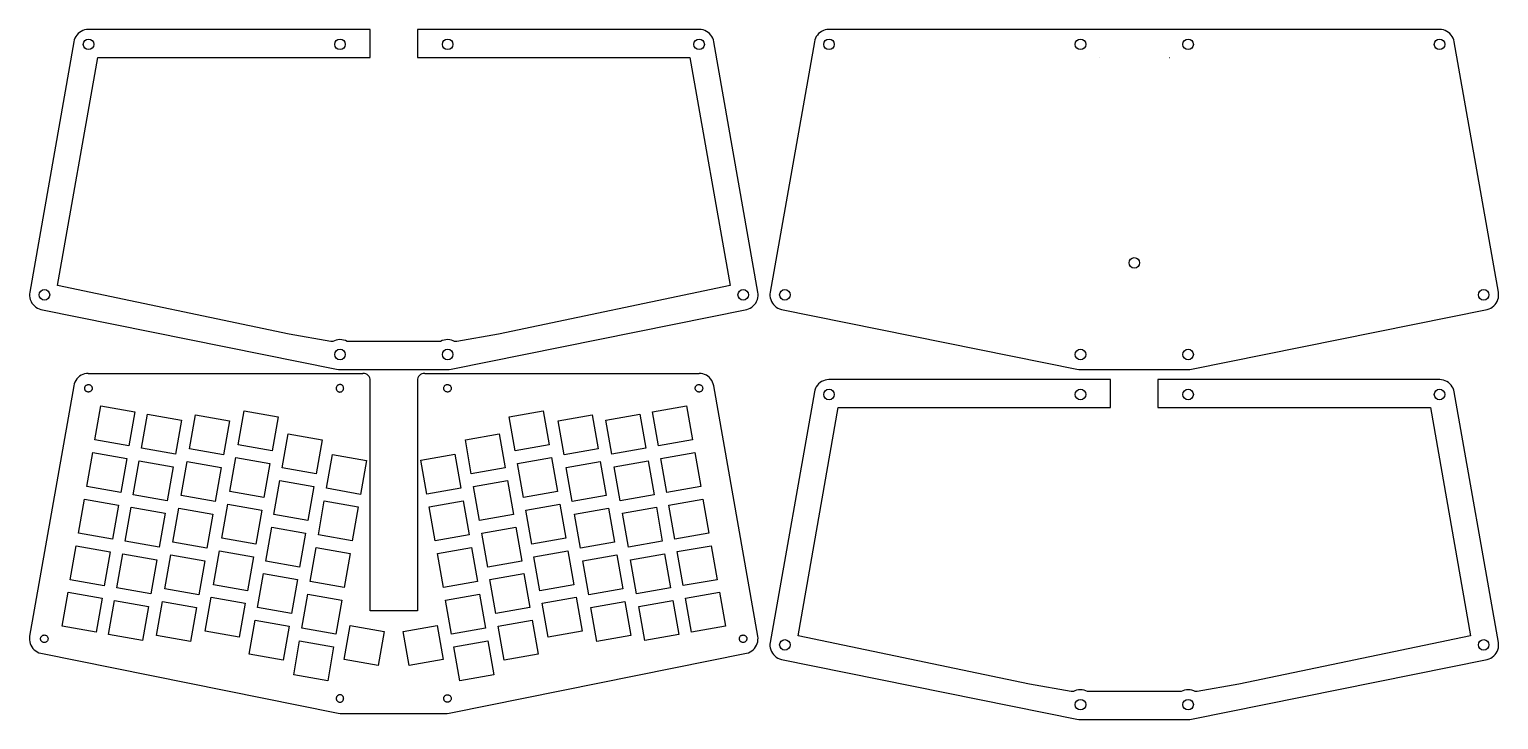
# Model space of a CAD drawing. Header units: millimetres. Extents: x -86 to 505, y -357 to -80.
import ezdxf

# ---------------------------------------------------------------- set-up
doc = ezdxf.new("R2010")
doc.units = ezdxf.units.MM
doc.header["$MEASUREMENT"] = 0
doc.layers.add('Layer 1', color=7, linetype='Continuous', lineweight=0)
doc.layers.add('Layer 2', color=7, linetype='Continuous', lineweight=0)

# ---------------------------------------------------------------- blocks, each defined once
blk = doc.blocks.new('Block_1')
at = {"layer": 'Layer 1', "color": 250, "lineweight": 25}
for points in [[(-61.96, -218.33), (-61.96, -218.33), (48.35, -218.33), (48.35, -218.33)], [(51.35, -221.33), (51.35, -219.67), (50, -218.33), (48.35, -218.33)], [(73.25, -218.33), (71.59, -218.33), (70.25, -219.67), (70.25, -221.33)], [(73.25, -218.33), (73.25, -218.33), (183.45, -218.33), (183.45, -218.33)]]:
    blk.add_open_spline(points, degree=3, dxfattribs=at)
blk = doc.blocks.new('Block_2')
at = {"layer": 'Layer 1', "color": 250, "lineweight": 25}
for points in [[(51.35, -313.75), (51.35, -313.75), (51.35, -221.33), (51.35, -221.33)], [(70.25, -221.33), (70.25, -221.33), (70.25, -313.75), (70.25, -313.75)], [(70.25, -313.75), (70.25, -313.75), (51.35, -313.75), (51.35, -313.75)]]:
    blk.add_open_spline(points, degree=3, dxfattribs=at)
blk = doc.blocks.new('Block_3')
at = {"layer": 'Layer 1', "color": 250, "lineweight": 25}
for points in [[(-61.96, -218.33), (-61.96, -218.33), (-62.71, -218.39), (-62.71, -218.39)], [(184.2, -218.39), (184.2, -218.39), (183.45, -218.33), (183.45, -218.33)], [(-67.61, -222.55), (-67.61, -222.55), (-67.78, -223.29), (-67.78, -223.29)], [(-67.34, -221.85), (-67.34, -221.85), (-67.61, -222.55), (-67.61, -222.55)], [(-66.98, -221.18), (-66.98, -221.18), (-67.34, -221.85), (-67.34, -221.85)], [(-66.55, -220.57), (-66.55, -220.57), (-66.98, -221.18), (-66.98, -221.18)], [(-66.04, -220.01), (-66.04, -220.01), (-66.55, -220.57), (-66.55, -220.57)], [(-65.47, -219.52), (-65.47, -219.52), (-66.04, -220.01), (-66.04, -220.01)], [(-64.84, -219.11), (-64.84, -219.11), (-65.47, -219.52), (-65.47, -219.52)], [(-64.16, -218.78), (-64.16, -218.78), (-64.84, -219.11), (-64.84, -219.11)], [(-63.45, -218.54), (-63.45, -218.54), (-64.16, -218.78), (-64.16, -218.78)], [(-62.71, -218.39), (-62.71, -218.39), (-63.45, -218.54), (-63.45, -218.54)], [(-63.37, -224.25), (-63.37, -224.25), (-63.35, -224.07), (-63.35, -224.07)], [(-63.37, -224.44), (-63.37, -224.44), (-63.37, -224.25), (-63.37, -224.25)], [(-63.35, -224.07), (-63.35, -224.07), (-63.31, -223.88), (-63.31, -223.88)], [(-63.31, -223.88), (-63.31, -223.88), (-63.24, -223.71), (-63.24, -223.71)], [(-63.24, -223.71), (-63.24, -223.71), (-63.15, -223.54), (-63.15, -223.54)], [(-63.15, -223.54), (-63.15, -223.54), (-63.04, -223.39), (-63.04, -223.39)], [(-63.04, -223.39), (-63.04, -223.39), (-62.92, -223.25), (-62.92, -223.25)], [(-62.92, -223.25), (-62.92, -223.25), (-62.77, -223.13), (-62.77, -223.13)], [(-62.77, -223.13), (-62.77, -223.13), (-62.62, -223.02), (-62.62, -223.02)], [(-62.62, -223.02), (-62.62, -223.02), (-62.45, -222.94), (-62.45, -222.94)], [(-62.45, -222.94), (-62.45, -222.94), (-62.27, -222.88), (-62.27, -222.88)], [(-62.27, -222.88), (-62.27, -222.88), (-62.08, -222.84), (-62.08, -222.84)], [(-62.08, -222.84), (-62.08, -222.84), (-61.9, -222.83), (-61.9, -222.83)], [(-61.9, -222.83), (-61.9, -222.83), (-61.71, -222.84), (-61.71, -222.84)], [(-61.71, -222.84), (-61.71, -222.84), (-61.52, -222.87), (-61.52, -222.87)], [(-61.52, -222.87), (-61.52, -222.87), (-61.34, -222.93), (-61.34, -222.93)], [(-61.34, -222.93), (-61.34, -222.93), (-61.17, -223), (-61.17, -223)], [(-61.17, -223), (-61.17, -223), (-61.01, -223.1), (-61.01, -223.1)], [(-61.01, -223.1), (-61.01, -223.1), (-60.86, -223.22), (-60.86, -223.22)], [(-60.86, -223.22), (-60.86, -223.22), (-60.73, -223.36), (-60.73, -223.36)], [(-60.73, -223.36), (-60.73, -223.36), (-60.62, -223.51), (-60.62, -223.51)], [(-60.62, -223.51), (-60.62, -223.51), (-60.53, -223.67), (-60.53, -223.67)], [(-60.53, -223.67), (-60.53, -223.67), (-60.45, -223.84), (-60.45, -223.84)], [(-60.45, -223.84), (-60.45, -223.84), (-60.41, -224.03), (-60.41, -224.03)], [(-60.41, -224.03), (-60.41, -224.03), (-60.38, -224.21), (-60.38, -224.21)], [(-60.38, -224.21), (-60.38, -224.21), (-60.38, -224.4), (-60.38, -224.4)], [(37.67, -224.07), (37.67, -224.07), (37.65, -224.25), (37.65, -224.25)], [(37.65, -224.25), (37.65, -224.25), (37.65, -224.44), (37.65, -224.44)], [(37.71, -223.88), (37.71, -223.88), (37.67, -224.07), (37.67, -224.07)], [(37.78, -223.71), (37.78, -223.71), (37.71, -223.88), (37.71, -223.88)], [(37.87, -223.54), (37.87, -223.54), (37.78, -223.71), (37.78, -223.71)], [(37.98, -223.39), (37.98, -223.39), (37.87, -223.54), (37.87, -223.54)], [(38.1, -223.25), (38.1, -223.25), (37.98, -223.39), (37.98, -223.39)], [(38.25, -223.13), (38.25, -223.13), (38.1, -223.25), (38.1, -223.25)], [(38.41, -223.02), (38.41, -223.02), (38.25, -223.13), (38.25, -223.13)], [(38.58, -222.94), (38.58, -222.94), (38.41, -223.02), (38.41, -223.02)], [(38.75, -222.88), (38.75, -222.88), (38.58, -222.94), (38.58, -222.94)], [(38.94, -222.84), (38.94, -222.84), (38.75, -222.88), (38.75, -222.88)], [(39.13, -222.83), (39.13, -222.83), (38.94, -222.84), (38.94, -222.84)], [(39.31, -222.84), (39.31, -222.84), (39.13, -222.83), (39.13, -222.83)], [(39.5, -222.87), (39.5, -222.87), (39.31, -222.84), (39.31, -222.84)], [(39.68, -222.92), (39.68, -222.92), (39.5, -222.87), (39.5, -222.87)], [(39.85, -223), (39.85, -223), (39.68, -222.92), (39.68, -222.92)], [(40.01, -223.1), (40.01, -223.1), (39.85, -223), (39.85, -223)], [(40.16, -223.22), (40.16, -223.22), (40.01, -223.1), (40.01, -223.1)], [(40.29, -223.35), (40.29, -223.35), (40.16, -223.22), (40.16, -223.22)], [(40.4, -223.51), (40.4, -223.51), (40.29, -223.35), (40.29, -223.35)], [(40.49, -223.67), (40.49, -223.67), (40.4, -223.51), (40.4, -223.51)], [(40.57, -223.84), (40.57, -223.84), (40.49, -223.67), (40.49, -223.67)], [(40.62, -224.03), (40.62, -224.03), (40.57, -223.84), (40.57, -223.84)], [(40.64, -224.21), (40.64, -224.21), (40.62, -224.03), (40.62, -224.03)], [(40.65, -224.4), (40.65, -224.4), (40.64, -224.21), (40.64, -224.21)], [(181.87, -224.21), (181.87, -224.21), (181.9, -224.03), (181.9, -224.03)], [(181.87, -224.4), (181.87, -224.4), (181.87, -224.21), (181.87, -224.21)], [(181.9, -224.03), (181.9, -224.03), (181.95, -223.84), (181.95, -223.84)], [(181.95, -223.84), (181.95, -223.84), (182.02, -223.67), (182.02, -223.67)], [(182.02, -223.67), (182.02, -223.67), (182.11, -223.51), (182.11, -223.51)], [(182.11, -223.51), (182.11, -223.51), (182.23, -223.36), (182.23, -223.36)], [(182.23, -223.36), (182.23, -223.36), (182.36, -223.22), (182.36, -223.22)], [(182.36, -223.22), (182.36, -223.22), (182.5, -223.1), (182.5, -223.1)], [(182.5, -223.1), (182.5, -223.1), (182.66, -223), (182.66, -223)], [(182.66, -223), (182.66, -223), (182.83, -222.93), (182.83, -222.93)], [(182.83, -222.93), (182.83, -222.93), (183.01, -222.87), (183.01, -222.87)], [(183.01, -222.87), (183.01, -222.87), (183.2, -222.84), (183.2, -222.84)], [(183.2, -222.84), (183.2, -222.84), (183.39, -222.83), (183.39, -222.83)], [(183.39, -222.83), (183.39, -222.83), (183.58, -222.84), (183.58, -222.84)], [(183.58, -222.84), (183.58, -222.84), (183.76, -222.88), (183.76, -222.88)], [(183.76, -222.88), (183.76, -222.88), (183.94, -222.94), (183.94, -222.94)], [(183.94, -222.94), (183.94, -222.94), (184.11, -223.02), (184.11, -223.02)], [(184.11, -223.02), (184.11, -223.02), (184.27, -223.13), (184.27, -223.13)], [(184.94, -218.54), (184.94, -218.54), (184.2, -218.39), (184.2, -218.39)], [(184.27, -223.13), (184.27, -223.13), (184.41, -223.25), (184.41, -223.25)], [(184.41, -223.25), (184.41, -223.25), (184.54, -223.39), (184.54, -223.39)], [(184.54, -223.39), (184.54, -223.39), (184.65, -223.54), (184.65, -223.54)], [(184.65, -223.54), (184.65, -223.54), (184.73, -223.71), (184.73, -223.71)], [(184.73, -223.71), (184.73, -223.71), (184.8, -223.88), (184.8, -223.88)], [(184.8, -223.88), (184.8, -223.88), (184.84, -224.07), (184.84, -224.07)], [(184.84, -224.07), (184.84, -224.07), (184.87, -224.25), (184.87, -224.25)], [(184.87, -224.25), (184.87, -224.25), (184.86, -224.44), (184.86, -224.44)], [(185.65, -218.78), (185.65, -218.78), (184.94, -218.54), (184.94, -218.54)], [(186.33, -219.11), (186.33, -219.11), (185.65, -218.78), (185.65, -218.78)], [(186.96, -219.52), (186.96, -219.52), (186.33, -219.11), (186.33, -219.11)], [(187.54, -220.01), (187.54, -220.01), (186.96, -219.52), (186.96, -219.52)], [(188.04, -220.57), (188.04, -220.57), (187.54, -220.01), (187.54, -220.01)], [(188.48, -221.18), (188.48, -221.18), (188.04, -220.57), (188.04, -220.57)], [(188.83, -221.85), (188.83, -221.85), (188.48, -221.18), (188.48, -221.18)], [(189.1, -222.55), (189.1, -222.55), (188.83, -221.85), (188.83, -221.85)], [(189.28, -223.29), (189.28, -223.29), (189.1, -222.55), (189.1, -222.55)], [(207.01, -323.85), (207.01, -323.85), (189.28, -223.29), (189.28, -223.29)], [(-63.34, -224.63), (-63.34, -224.63), (-63.37, -224.44), (-63.37, -224.44)], [(-63.29, -224.81), (-63.29, -224.81), (-63.34, -224.63), (-63.34, -224.63)], [(-63.22, -224.98), (-63.22, -224.98), (-63.29, -224.81), (-63.29, -224.81)], [(-63.13, -225.15), (-63.13, -225.15), (-63.22, -224.98), (-63.22, -224.98)], [(-63.02, -225.3), (-63.02, -225.3), (-63.13, -225.15), (-63.13, -225.15)], [(-62.89, -225.44), (-62.89, -225.44), (-63.02, -225.3), (-63.02, -225.3)], [(-62.74, -225.55), (-62.74, -225.55), (-62.89, -225.44), (-62.89, -225.44)], [(-62.58, -225.65), (-62.58, -225.65), (-62.74, -225.55), (-62.74, -225.55)], [(-62.41, -225.73), (-62.41, -225.73), (-62.58, -225.65), (-62.58, -225.65)], [(-62.23, -225.79), (-62.23, -225.79), (-62.41, -225.73), (-62.41, -225.73)], [(-62.04, -225.82), (-62.04, -225.82), (-62.23, -225.79), (-62.23, -225.79)], [(-61.85, -225.83), (-61.85, -225.83), (-62.04, -225.82), (-62.04, -225.82)], [(-61.67, -225.81), (-61.67, -225.81), (-61.85, -225.83), (-61.85, -225.83)], [(-61.48, -225.77), (-61.48, -225.77), (-61.67, -225.81), (-61.67, -225.81)], [(-61.3, -225.71), (-61.3, -225.71), (-61.48, -225.77), (-61.48, -225.77)], [(-61.13, -225.63), (-61.13, -225.63), (-61.3, -225.71), (-61.3, -225.71)], [(-60.98, -225.53), (-60.98, -225.53), (-61.13, -225.63), (-61.13, -225.63)], [(-60.83, -225.41), (-60.83, -225.41), (-60.98, -225.53), (-60.98, -225.53)], [(-60.71, -225.27), (-60.71, -225.27), (-60.83, -225.41), (-60.83, -225.41)], [(-60.6, -225.11), (-60.6, -225.11), (-60.71, -225.27), (-60.71, -225.27)], [(-60.51, -224.95), (-60.51, -224.95), (-60.6, -225.11), (-60.6, -225.11)], [(-60.44, -224.77), (-60.44, -224.77), (-60.51, -224.95), (-60.51, -224.95)], [(-60.4, -224.59), (-60.4, -224.59), (-60.44, -224.77), (-60.44, -224.77)], [(-60.38, -224.4), (-60.38, -224.4), (-60.4, -224.59), (-60.4, -224.59)], [(37.65, -224.44), (37.65, -224.44), (37.68, -224.63), (37.68, -224.63)], [(37.68, -224.63), (37.68, -224.63), (37.73, -224.81), (37.73, -224.81)], [(37.73, -224.81), (37.73, -224.81), (37.8, -224.98), (37.8, -224.98)], [(37.8, -224.98), (37.8, -224.98), (37.89, -225.15), (37.89, -225.15)], [(37.89, -225.15), (37.89, -225.15), (38, -225.3), (38, -225.3)], [(38, -225.3), (38, -225.3), (38.14, -225.43), (38.14, -225.43)], [(38.14, -225.43), (38.14, -225.43), (38.28, -225.55), (38.28, -225.55)], [(38.28, -225.55), (38.28, -225.55), (38.44, -225.65), (38.44, -225.65)], [(38.44, -225.65), (38.44, -225.65), (38.61, -225.73), (38.61, -225.73)], [(38.61, -225.73), (38.61, -225.73), (38.79, -225.78), (38.79, -225.78)], [(38.79, -225.78), (38.79, -225.78), (38.98, -225.82), (38.98, -225.82)], [(38.98, -225.82), (38.98, -225.82), (39.17, -225.83), (39.17, -225.83)], [(39.17, -225.83), (39.17, -225.83), (39.36, -225.81), (39.36, -225.81)], [(39.36, -225.81), (39.36, -225.81), (39.54, -225.77), (39.54, -225.77)], [(39.54, -225.77), (39.54, -225.77), (39.72, -225.71), (39.72, -225.71)], [(39.72, -225.71), (39.72, -225.71), (39.89, -225.63), (39.89, -225.63)], [(39.89, -225.63), (39.89, -225.63), (40.05, -225.53), (40.05, -225.53)], [(40.05, -225.53), (40.05, -225.53), (40.19, -225.41), (40.19, -225.41)], [(40.19, -225.41), (40.19, -225.41), (40.32, -225.27), (40.32, -225.27)], [(40.32, -225.27), (40.32, -225.27), (40.42, -225.11), (40.42, -225.11)], [(40.42, -225.11), (40.42, -225.11), (40.51, -224.95), (40.51, -224.95)], [(40.51, -224.95), (40.51, -224.95), (40.58, -224.77), (40.58, -224.77)], [(40.58, -224.77), (40.58, -224.77), (40.62, -224.59), (40.62, -224.59)], [(40.62, -224.59), (40.62, -224.59), (40.64, -224.4), (40.64, -224.4)], [(181.89, -224.59), (181.89, -224.59), (181.87, -224.4), (181.87, -224.4)], [(181.93, -224.77), (181.93, -224.77), (181.89, -224.59), (181.89, -224.59)], [(182, -224.95), (182, -224.95), (181.93, -224.77), (181.93, -224.77)], [(182.09, -225.11), (182.09, -225.11), (182, -224.95), (182, -224.95)], [(182.2, -225.27), (182.2, -225.27), (182.09, -225.11), (182.09, -225.11)], [(182.33, -225.41), (182.33, -225.41), (182.2, -225.27), (182.2, -225.27)], [(182.47, -225.53), (182.47, -225.53), (182.33, -225.41), (182.33, -225.41)], [(182.63, -225.63), (182.63, -225.63), (182.47, -225.53), (182.47, -225.53)], [(182.8, -225.71), (182.8, -225.71), (182.63, -225.63), (182.63, -225.63)], [(182.97, -225.77), (182.97, -225.77), (182.8, -225.71), (182.8, -225.71)], [(183.16, -225.81), (183.16, -225.81), (182.97, -225.77), (182.97, -225.77)], [(183.35, -225.83), (183.35, -225.83), (183.16, -225.81), (183.16, -225.81)], [(183.53, -225.82), (183.53, -225.82), (183.35, -225.83), (183.35, -225.83)], [(183.72, -225.79), (183.72, -225.79), (183.53, -225.82), (183.53, -225.82)], [(183.9, -225.73), (183.9, -225.73), (183.72, -225.79), (183.72, -225.79)], [(184.07, -225.65), (184.07, -225.65), (183.9, -225.73), (183.9, -225.73)], [(184.23, -225.55), (184.23, -225.55), (184.07, -225.65), (184.07, -225.65)], [(184.38, -225.44), (184.38, -225.44), (184.23, -225.55), (184.23, -225.55)], [(184.51, -225.3), (184.51, -225.3), (184.38, -225.44), (184.38, -225.44)], [(184.62, -225.15), (184.62, -225.15), (184.51, -225.3), (184.51, -225.3)], [(184.72, -224.98), (184.72, -224.98), (184.62, -225.15), (184.62, -225.15)], [(184.79, -224.81), (184.79, -224.81), (184.72, -224.98), (184.72, -224.98)], [(184.84, -224.63), (184.84, -224.63), (184.79, -224.81), (184.79, -224.81)], [(184.86, -224.44), (184.86, -224.44), (184.84, -224.63), (184.84, -224.63)], [(-81.08, -324.63), (-81.08, -324.63), (-81.04, -324.45), (-81.04, -324.45)], [(-81.04, -324.45), (-81.04, -324.45), (-80.97, -324.27), (-80.97, -324.27)], [(-80.97, -324.27), (-80.97, -324.27), (-80.88, -324.1), (-80.88, -324.1)], [(-80.88, -324.1), (-80.88, -324.1), (-80.78, -323.95), (-80.78, -323.95)], [(-80.78, -323.95), (-80.78, -323.95), (-80.65, -323.81), (-80.65, -323.81)], [(-80.65, -323.81), (-80.65, -323.81), (-80.5, -323.69), (-80.5, -323.69)], [(-80.5, -323.69), (-80.5, -323.69), (-80.35, -323.59), (-80.35, -323.59)], [(-80.35, -323.59), (-80.35, -323.59), (-80.18, -323.5), (-80.18, -323.5)], [(-80.18, -323.5), (-80.18, -323.5), (-80, -323.44), (-80, -323.44)], [(-80, -323.44), (-80, -323.44), (-79.82, -323.4), (-79.82, -323.4)], [(-79.82, -323.4), (-79.82, -323.4), (-79.63, -323.39), (-79.63, -323.39)], [(-79.63, -323.39), (-79.63, -323.39), (-79.44, -323.4), (-79.44, -323.4)], [(-79.44, -323.4), (-79.44, -323.4), (-79.25, -323.43), (-79.25, -323.43)], [(-79.25, -323.43), (-79.25, -323.43), (-79.07, -323.49), (-79.07, -323.49)], [(-79.07, -323.49), (-79.07, -323.49), (-78.9, -323.57), (-78.9, -323.57)], [(-78.9, -323.57), (-78.9, -323.57), (-78.74, -323.66), (-78.74, -323.66)], [(-78.74, -323.66), (-78.74, -323.66), (-78.59, -323.78), (-78.59, -323.78)], [(-78.59, -323.78), (-78.59, -323.78), (-78.46, -323.92), (-78.46, -323.92)], [(-78.46, -323.92), (-78.46, -323.92), (-78.35, -324.07), (-78.35, -324.07)], [(-78.35, -324.07), (-78.35, -324.07), (-78.26, -324.23), (-78.26, -324.23)], [(-78.26, -324.23), (-78.26, -324.23), (-78.19, -324.41), (-78.19, -324.41)], [(-78.19, -324.41), (-78.19, -324.41), (-78.14, -324.59), (-78.14, -324.59)], [(-78.14, -324.59), (-78.14, -324.59), (-78.11, -324.77), (-78.11, -324.77)], [(199.6, -324.77), (199.6, -324.77), (199.63, -324.59), (199.63, -324.59)], [(199.63, -324.59), (199.63, -324.59), (199.68, -324.41), (199.68, -324.41)], [(199.68, -324.41), (199.68, -324.41), (199.75, -324.23), (199.75, -324.23)], [(199.75, -324.23), (199.75, -324.23), (199.84, -324.07), (199.84, -324.07)], [(199.84, -324.07), (199.84, -324.07), (199.96, -323.92), (199.96, -323.92)], [(199.96, -323.92), (199.96, -323.92), (200.09, -323.78), (200.09, -323.78)], [(200.09, -323.78), (200.09, -323.78), (200.23, -323.66), (200.23, -323.66)], [(200.23, -323.66), (200.23, -323.66), (200.4, -323.57), (200.4, -323.57)], [(200.4, -323.57), (200.4, -323.57), (200.57, -323.49), (200.57, -323.49)], [(200.57, -323.49), (200.57, -323.49), (200.75, -323.43), (200.75, -323.43)], [(200.75, -323.43), (200.75, -323.43), (200.93, -323.4), (200.93, -323.4)], [(200.93, -323.4), (200.93, -323.4), (201.12, -323.39), (201.12, -323.39)], [(201.12, -323.39), (201.12, -323.39), (201.31, -323.4), (201.31, -323.4)], [(201.31, -323.4), (201.31, -323.4), (201.49, -323.44), (201.49, -323.44)], [(201.49, -323.44), (201.49, -323.44), (201.67, -323.5), (201.67, -323.5)], [(201.67, -323.5), (201.67, -323.5), (201.84, -323.59), (201.84, -323.59)], [(201.84, -323.59), (201.84, -323.59), (202, -323.69), (202, -323.69)], [(202, -323.69), (202, -323.69), (202.14, -323.81), (202.14, -323.81)], [(202.14, -323.81), (202.14, -323.81), (202.27, -323.95), (202.27, -323.95)], [(202.27, -323.95), (202.27, -323.95), (202.38, -324.1), (202.38, -324.1)], [(202.38, -324.1), (202.38, -324.1), (202.47, -324.27), (202.47, -324.27)], [(202.47, -324.27), (202.47, -324.27), (202.53, -324.45), (202.53, -324.45)], [(202.53, -324.45), (202.53, -324.45), (202.58, -324.63), (202.58, -324.63)], [(207.09, -324.6), (207.09, -324.6), (207.01, -323.85), (207.01, -323.85)], [(207.08, -325.35), (207.08, -325.35), (207.09, -324.6), (207.09, -324.6)], [(-81.1, -324.82), (-81.1, -324.82), (-81.08, -324.63), (-81.08, -324.63)], [(-81.1, -325), (-81.1, -325), (-81.1, -324.82), (-81.1, -324.82)], [(-81.08, -325.19), (-81.08, -325.19), (-81.1, -325), (-81.1, -325)], [(-81.03, -325.37), (-81.03, -325.37), (-81.08, -325.19), (-81.08, -325.19)], [(-80.95, -325.55), (-80.95, -325.55), (-81.03, -325.37), (-81.03, -325.37)], [(-80.86, -325.71), (-80.86, -325.71), (-80.95, -325.55), (-80.95, -325.55)], [(-80.75, -325.86), (-80.75, -325.86), (-80.86, -325.71), (-80.86, -325.71)], [(-80.62, -326), (-80.62, -326), (-80.75, -325.86), (-80.75, -325.86)], [(-80.47, -326.12), (-80.47, -326.12), (-80.62, -326), (-80.62, -326)], [(-80.31, -326.21), (-80.31, -326.21), (-80.47, -326.12), (-80.47, -326.12)], [(-80.14, -326.29), (-80.14, -326.29), (-80.31, -326.21), (-80.31, -326.21)], [(-79.96, -326.35), (-79.96, -326.35), (-80.14, -326.29), (-80.14, -326.29)], [(-79.77, -326.38), (-79.77, -326.38), (-79.96, -326.35), (-79.96, -326.35)], [(-79.59, -326.39), (-79.59, -326.39), (-79.77, -326.38), (-79.77, -326.38)], [(-79.4, -326.37), (-79.4, -326.37), (-79.59, -326.39), (-79.59, -326.39)], [(-79.21, -326.34), (-79.21, -326.34), (-79.4, -326.37), (-79.4, -326.37)], [(-79.03, -326.28), (-79.03, -326.28), (-79.21, -326.34), (-79.21, -326.34)], [(-78.87, -326.19), (-78.87, -326.19), (-79.03, -326.28), (-79.03, -326.28)], [(-78.71, -326.09), (-78.71, -326.09), (-78.87, -326.19), (-78.87, -326.19)], [(-78.56, -325.97), (-78.56, -325.97), (-78.71, -326.09), (-78.71, -326.09)], [(-78.44, -325.83), (-78.44, -325.83), (-78.56, -325.97), (-78.56, -325.97)], [(-78.33, -325.68), (-78.33, -325.68), (-78.44, -325.83), (-78.44, -325.83)], [(-78.24, -325.51), (-78.24, -325.51), (-78.33, -325.68), (-78.33, -325.68)], [(-78.17, -325.33), (-78.17, -325.33), (-78.24, -325.51), (-78.24, -325.51)], [(-78.13, -325.15), (-78.13, -325.15), (-78.17, -325.33), (-78.17, -325.33)], [(-78.11, -324.96), (-78.11, -324.96), (-78.13, -325.15), (-78.13, -325.15)], [(-78.11, -324.77), (-78.11, -324.77), (-78.11, -324.96), (-78.11, -324.96)], [(199.6, -324.96), (199.6, -324.96), (199.6, -324.77), (199.6, -324.77)], [(199.62, -325.15), (199.62, -325.15), (199.6, -324.96), (199.6, -324.96)], [(199.67, -325.33), (199.67, -325.33), (199.62, -325.15), (199.62, -325.15)], [(199.73, -325.51), (199.73, -325.51), (199.67, -325.33), (199.67, -325.33)], [(199.82, -325.68), (199.82, -325.68), (199.73, -325.51), (199.73, -325.51)], [(199.93, -325.83), (199.93, -325.83), (199.82, -325.68), (199.82, -325.68)], [(200.06, -325.97), (200.06, -325.97), (199.93, -325.83), (199.93, -325.83)], [(200.2, -326.09), (200.2, -326.09), (200.06, -325.97), (200.06, -325.97)], [(200.36, -326.19), (200.36, -326.19), (200.2, -326.09), (200.2, -326.09)], [(200.53, -326.28), (200.53, -326.28), (200.36, -326.19), (200.36, -326.19)], [(200.71, -326.34), (200.71, -326.34), (200.53, -326.28), (200.53, -326.28)], [(200.89, -326.37), (200.89, -326.37), (200.71, -326.34), (200.71, -326.34)], [(201.08, -326.39), (201.08, -326.39), (200.89, -326.37), (200.89, -326.37)], [(201.27, -326.38), (201.27, -326.38), (201.08, -326.39), (201.08, -326.39)], [(201.45, -326.35), (201.45, -326.35), (201.27, -326.38), (201.27, -326.38)], [(201.63, -326.29), (201.63, -326.29), (201.45, -326.35), (201.45, -326.35)], [(201.8, -326.21), (201.8, -326.21), (201.63, -326.29), (201.63, -326.29)], [(201.96, -326.12), (201.96, -326.12), (201.8, -326.21), (201.8, -326.21)], [(202.11, -326), (202.11, -326), (201.96, -326.12), (201.96, -326.12)], [(202.24, -325.86), (202.24, -325.86), (202.11, -326), (202.11, -326)], [(202.35, -325.71), (202.35, -325.71), (202.24, -325.86), (202.24, -325.86)], [(202.45, -325.55), (202.45, -325.55), (202.35, -325.71), (202.35, -325.71)], [(202.52, -325.37), (202.52, -325.37), (202.45, -325.55), (202.45, -325.55)], [(202.51, -330.72), (202.51, -330.72), (203.23, -330.5), (203.23, -330.5)], [(202.57, -325.19), (202.57, -325.19), (202.52, -325.37), (202.52, -325.37)], [(202.59, -325), (202.59, -325), (202.57, -325.19), (202.57, -325.19)], [(202.58, -324.63), (202.58, -324.63), (202.6, -324.82), (202.6, -324.82)], [(202.6, -324.82), (202.6, -324.82), (202.59, -325), (202.59, -325)], [(203.23, -330.5), (203.23, -330.5), (203.92, -330.19), (203.92, -330.19)], [(203.92, -330.19), (203.92, -330.19), (204.56, -329.79), (204.56, -329.79)], [(204.56, -329.79), (204.56, -329.79), (205.15, -329.32), (205.15, -329.32)], [(205.15, -329.32), (205.15, -329.32), (205.67, -328.78), (205.67, -328.78)], [(205.67, -328.78), (205.67, -328.78), (206.12, -328.18), (206.12, -328.18)], [(206.12, -328.18), (206.12, -328.18), (206.49, -327.52), (206.49, -327.52)], [(206.49, -327.52), (206.49, -327.52), (206.78, -326.82), (206.78, -326.82)], [(206.78, -326.82), (206.78, -326.82), (206.98, -326.1), (206.98, -326.1)], [(206.98, -326.1), (206.98, -326.1), (207.08, -325.35), (207.08, -325.35)], [(37.87, -348.09), (37.87, -348.09), (37.78, -348.26), (37.78, -348.26)], [(37.98, -347.94), (37.98, -347.94), (37.87, -348.09), (37.87, -348.09)], [(38.1, -347.8), (38.1, -347.8), (37.98, -347.94), (37.98, -347.94)], [(38.25, -347.67), (38.25, -347.67), (38.1, -347.8), (38.1, -347.8)], [(38.41, -347.57), (38.41, -347.57), (38.25, -347.67), (38.25, -347.67)], [(38.58, -347.49), (38.58, -347.49), (38.41, -347.57), (38.41, -347.57)], [(38.75, -347.43), (38.75, -347.43), (38.58, -347.49), (38.58, -347.49)], [(38.94, -347.39), (38.94, -347.39), (38.75, -347.43), (38.75, -347.43)], [(39.13, -347.38), (39.13, -347.38), (38.94, -347.39), (38.94, -347.39)], [(39.31, -347.38), (39.31, -347.38), (39.13, -347.38), (39.13, -347.38)], [(39.5, -347.42), (39.5, -347.42), (39.31, -347.38), (39.31, -347.38)], [(39.68, -347.47), (39.68, -347.47), (39.5, -347.42), (39.5, -347.42)], [(39.85, -347.55), (39.85, -347.55), (39.68, -347.47), (39.68, -347.47)], [(40.01, -347.65), (40.01, -347.65), (39.85, -347.55), (39.85, -347.55)], [(40.16, -347.77), (40.16, -347.77), (40.01, -347.65), (40.01, -347.65)], [(40.29, -347.9), (40.29, -347.9), (40.16, -347.77), (40.16, -347.77)], [(40.4, -348.05), (40.4, -348.05), (40.29, -347.9), (40.29, -347.9)], [(40.49, -348.22), (40.49, -348.22), (40.4, -348.05), (40.4, -348.05)], [(81, -348.22), (81, -348.22), (81.09, -348.05), (81.09, -348.05)], [(81.09, -348.05), (81.09, -348.05), (81.2, -347.9), (81.2, -347.9)], [(81.2, -347.9), (81.2, -347.9), (81.33, -347.77), (81.33, -347.77)], [(81.33, -347.77), (81.33, -347.77), (81.48, -347.65), (81.48, -347.65)], [(81.48, -347.65), (81.48, -347.65), (81.64, -347.55), (81.64, -347.55)], [(81.64, -347.55), (81.64, -347.55), (81.81, -347.47), (81.81, -347.47)], [(81.81, -347.47), (81.81, -347.47), (81.99, -347.42), (81.99, -347.42)], [(81.99, -347.42), (81.99, -347.42), (82.18, -347.38), (82.18, -347.38)], [(82.18, -347.38), (82.18, -347.38), (82.37, -347.38), (82.37, -347.38)], [(82.37, -347.38), (82.37, -347.38), (82.56, -347.39), (82.56, -347.39)], [(82.56, -347.39), (82.56, -347.39), (82.74, -347.43), (82.74, -347.43)], [(82.74, -347.43), (82.74, -347.43), (82.92, -347.49), (82.92, -347.49)], [(82.92, -347.49), (82.92, -347.49), (83.09, -347.57), (83.09, -347.57)], [(83.09, -347.57), (83.09, -347.57), (83.24, -347.67), (83.24, -347.67)], [(83.24, -347.67), (83.24, -347.67), (83.39, -347.8), (83.39, -347.8)], [(83.39, -347.8), (83.39, -347.8), (83.52, -347.94), (83.52, -347.94)], [(83.52, -347.94), (83.52, -347.94), (83.62, -348.09), (83.62, -348.09)], [(83.62, -348.09), (83.62, -348.09), (83.71, -348.26), (83.71, -348.26)], [(37.67, -348.61), (37.67, -348.61), (37.65, -348.8), (37.65, -348.8)], [(37.65, -348.8), (37.65, -348.8), (37.65, -348.99), (37.65, -348.99)], [(37.65, -348.99), (37.65, -348.99), (37.68, -349.18), (37.68, -349.18)], [(37.71, -348.43), (37.71, -348.43), (37.67, -348.61), (37.67, -348.61)], [(37.68, -349.18), (37.68, -349.18), (37.73, -349.36), (37.73, -349.36)], [(37.78, -348.26), (37.78, -348.26), (37.71, -348.43), (37.71, -348.43)], [(37.73, -349.36), (37.73, -349.36), (37.8, -349.53), (37.8, -349.53)], [(37.8, -349.53), (37.8, -349.53), (37.89, -349.7), (37.89, -349.7)], [(37.89, -349.7), (37.89, -349.7), (38, -349.85), (38, -349.85)], [(38, -349.85), (38, -349.85), (38.14, -349.98), (38.14, -349.98)], [(38.14, -349.98), (38.14, -349.98), (38.28, -350.1), (38.28, -350.1)], [(38.28, -350.1), (38.28, -350.1), (38.44, -350.2), (38.44, -350.2)], [(38.44, -350.2), (38.44, -350.2), (38.61, -350.28), (38.61, -350.28)], [(38.61, -350.28), (38.61, -350.28), (38.79, -350.33), (38.79, -350.33)], [(38.79, -350.33), (38.79, -350.33), (38.98, -350.37), (38.98, -350.37)], [(38.98, -350.37), (38.98, -350.37), (39.17, -350.38), (39.17, -350.38)], [(39.17, -350.38), (39.17, -350.38), (39.36, -350.36), (39.36, -350.36)], [(39.36, -350.36), (39.36, -350.36), (39.54, -350.32), (39.54, -350.32)], [(39.54, -350.32), (39.54, -350.32), (39.72, -350.26), (39.72, -350.26)], [(39.72, -350.26), (39.72, -350.26), (39.89, -350.18), (39.89, -350.18)], [(39.89, -350.18), (39.89, -350.18), (40.05, -350.08), (40.05, -350.08)], [(40.05, -350.08), (40.05, -350.08), (40.19, -349.95), (40.19, -349.95)], [(40.19, -349.95), (40.19, -349.95), (40.32, -349.82), (40.32, -349.82)], [(40.32, -349.82), (40.32, -349.82), (40.42, -349.66), (40.42, -349.66)], [(40.42, -349.66), (40.42, -349.66), (40.51, -349.49), (40.51, -349.49)], [(40.57, -348.39), (40.57, -348.39), (40.49, -348.22), (40.49, -348.22)], [(40.51, -349.49), (40.51, -349.49), (40.58, -349.32), (40.58, -349.32)], [(40.62, -348.57), (40.62, -348.57), (40.57, -348.39), (40.57, -348.39)], [(40.58, -349.32), (40.58, -349.32), (40.62, -349.14), (40.62, -349.14)], [(40.64, -348.76), (40.64, -348.76), (40.62, -348.57), (40.62, -348.57)], [(40.62, -349.14), (40.62, -349.14), (40.64, -348.95), (40.64, -348.95)], [(40.65, -348.95), (40.65, -348.95), (40.64, -348.76), (40.64, -348.76)], [(80.85, -348.76), (80.85, -348.76), (80.88, -348.57), (80.88, -348.57)], [(80.85, -348.95), (80.85, -348.95), (80.85, -348.76), (80.85, -348.76)], [(80.87, -349.14), (80.87, -349.14), (80.85, -348.95), (80.85, -348.95)], [(80.91, -349.32), (80.91, -349.32), (80.87, -349.14), (80.87, -349.14)], [(80.88, -348.57), (80.88, -348.57), (80.93, -348.39), (80.93, -348.39)], [(80.98, -349.49), (80.98, -349.49), (80.91, -349.32), (80.91, -349.32)], [(80.93, -348.39), (80.93, -348.39), (81, -348.22), (81, -348.22)], [(81.07, -349.66), (81.07, -349.66), (80.98, -349.49), (80.98, -349.49)], [(81.18, -349.82), (81.18, -349.82), (81.07, -349.66), (81.07, -349.66)], [(81.3, -349.95), (81.3, -349.95), (81.18, -349.82), (81.18, -349.82)], [(81.45, -350.08), (81.45, -350.08), (81.3, -349.95), (81.3, -349.95)], [(81.61, -350.18), (81.61, -350.18), (81.45, -350.08), (81.45, -350.08)], [(81.77, -350.26), (81.77, -350.26), (81.61, -350.18), (81.61, -350.18)], [(81.95, -350.32), (81.95, -350.32), (81.77, -350.26), (81.77, -350.26)], [(82.14, -350.36), (82.14, -350.36), (81.95, -350.32), (81.95, -350.32)], [(82.33, -350.38), (82.33, -350.38), (82.14, -350.36), (82.14, -350.36)], [(82.51, -350.37), (82.51, -350.37), (82.33, -350.38), (82.33, -350.38)], [(82.7, -350.33), (82.7, -350.33), (82.51, -350.37), (82.51, -350.37)], [(82.88, -350.28), (82.88, -350.28), (82.7, -350.33), (82.7, -350.33)], [(83.05, -350.2), (83.05, -350.2), (82.88, -350.28), (82.88, -350.28)], [(83.21, -350.1), (83.21, -350.1), (83.05, -350.2), (83.05, -350.2)], [(83.36, -349.98), (83.36, -349.98), (83.21, -350.1), (83.21, -350.1)], [(83.49, -349.85), (83.49, -349.85), (83.36, -349.98), (83.36, -349.98)], [(83.6, -349.7), (83.6, -349.7), (83.49, -349.85), (83.49, -349.85)], [(83.69, -349.53), (83.69, -349.53), (83.6, -349.7), (83.6, -349.7)], [(83.77, -349.36), (83.77, -349.36), (83.69, -349.53), (83.69, -349.53)], [(83.71, -348.26), (83.71, -348.26), (83.78, -348.43), (83.78, -348.43)], [(83.82, -349.18), (83.82, -349.18), (83.77, -349.36), (83.77, -349.36)], [(83.78, -348.43), (83.78, -348.43), (83.82, -348.61), (83.82, -348.61)], [(83.82, -348.61), (83.82, -348.61), (83.84, -348.8), (83.84, -348.8)], [(83.84, -348.99), (83.84, -348.99), (83.82, -349.18), (83.82, -349.18)], [(83.84, -348.8), (83.84, -348.8), (83.84, -348.99), (83.84, -348.99)]]:
    blk.add_open_spline(points, degree=3, dxfattribs=at)
for points, knots in [([(-67.78, -223.29), (-67.78, -223.29), (-85.52, -323.85), (-85.52, -323.85), (-85.52, -323.85), (-85.6, -324.6), (-85.6, -324.6), (-85.6, -324.6), (-85.59, -325.35), (-85.59, -325.35), (-85.59, -325.35), (-85.48, -326.1), (-85.48, -326.1), (-85.48, -326.1), (-85.29, -326.82), (-85.29, -326.82), (-85.29, -326.82), (-85, -327.52), (-85, -327.52), (-85, -327.52), (-84.63, -328.18), (-84.63, -328.18), (-84.63, -328.18), (-84.18, -328.78), (-84.18, -328.78), (-84.18, -328.78), (-83.65, -329.32), (-83.65, -329.32), (-83.65, -329.32), (-83.06, -329.79), (-83.06, -329.79), (-83.06, -329.79), (-82.42, -330.19), (-82.42, -330.19), (-82.42, -330.19), (-81.74, -330.5), (-81.74, -330.5), (-81.74, -330.5), (-81.02, -330.72), (-81.02, -330.72), (-81.02, -330.72), (37.74, -354.71), (37.74, -354.71), (37.74, -354.71), (38.48, -354.84), (38.48, -354.84), (38.48, -354.84), (39.23, -354.87), (39.23, -354.87), (39.23, -354.87), (82.26, -354.87), (82.26, -354.87), (82.26, -354.87), (83.02, -354.84), (83.02, -354.84), (83.02, -354.84), (83.76, -354.71), (83.76, -354.71), (83.76, -354.71), (202.51, -330.72), (202.51, -330.72)], [0, 0, 0, 0, 1, 1, 1, 2, 2, 2, 3, 3, 3, 4, 4, 4, 5, 5, 5, 6, 6, 6, 7, 7, 7, 8, 8, 8, 9, 9, 9, 10, 10, 10, 11, 11, 11, 12, 12, 12, 13, 13, 13, 14, 14, 14, 15, 15, 15, 16, 16, 16, 17, 17, 17, 18, 18, 18, 19, 19, 19, 20, 20, 20, 20]), ([(80.85, -224.21), (80.85, -224.21), (80.85, -224.4), (80.85, -224.4), (80.85, -224.4), (80.87, -224.59), (80.87, -224.59), (80.87, -224.59), (80.91, -224.77), (80.91, -224.77), (80.91, -224.77), (80.98, -224.95), (80.98, -224.95), (80.98, -224.95), (81.07, -225.11), (81.07, -225.11), (81.07, -225.11), (81.18, -225.27), (81.18, -225.27), (81.18, -225.27), (81.3, -225.41), (81.3, -225.41), (81.3, -225.41), (81.45, -225.53), (81.45, -225.53), (81.45, -225.53), (81.61, -225.63), (81.61, -225.63), (81.61, -225.63), (81.77, -225.71), (81.77, -225.71), (81.77, -225.71), (81.95, -225.77), (81.95, -225.77), (81.95, -225.77), (82.14, -225.81), (82.14, -225.81), (82.14, -225.81), (82.33, -225.83), (82.33, -225.83), (82.33, -225.83), (82.51, -225.82), (82.51, -225.82), (82.51, -225.82), (82.7, -225.78), (82.7, -225.78), (82.7, -225.78), (82.88, -225.73), (82.88, -225.73), (82.88, -225.73), (83.05, -225.65), (83.05, -225.65), (83.05, -225.65), (83.21, -225.55), (83.21, -225.55), (83.21, -225.55), (83.36, -225.43), (83.36, -225.43), (83.36, -225.43), (83.49, -225.3), (83.49, -225.3), (83.49, -225.3), (83.6, -225.15), (83.6, -225.15), (83.6, -225.15), (83.69, -224.98), (83.69, -224.98), (83.69, -224.98), (83.77, -224.81), (83.77, -224.81), (83.77, -224.81), (83.82, -224.63), (83.82, -224.63), (83.82, -224.63), (83.84, -224.44), (83.84, -224.44), (83.84, -224.44), (83.84, -224.25), (83.84, -224.25), (83.84, -224.25), (83.82, -224.07), (83.82, -224.07), (83.82, -224.07), (83.78, -223.88), (83.78, -223.88), (83.78, -223.88), (83.71, -223.71), (83.71, -223.71), (83.71, -223.71), (83.62, -223.54), (83.62, -223.54), (83.62, -223.54), (83.52, -223.39), (83.52, -223.39), (83.52, -223.39), (83.39, -223.25), (83.39, -223.25), (83.39, -223.25), (83.24, -223.13), (83.24, -223.13), (83.24, -223.13), (83.09, -223.02), (83.09, -223.02), (83.09, -223.02), (82.92, -222.94), (82.92, -222.94), (82.92, -222.94), (82.74, -222.88), (82.74, -222.88), (82.74, -222.88), (82.56, -222.84), (82.56, -222.84), (82.56, -222.84), (82.37, -222.83), (82.37, -222.83), (82.37, -222.83), (82.18, -222.84), (82.18, -222.84), (82.18, -222.84), (81.99, -222.87), (81.99, -222.87), (81.99, -222.87), (81.81, -222.92), (81.81, -222.92), (81.81, -222.92), (81.64, -223), (81.64, -223), (81.64, -223), (81.48, -223.1), (81.48, -223.1), (81.48, -223.1), (81.33, -223.22), (81.33, -223.22), (81.33, -223.22), (81.2, -223.35), (81.2, -223.35), (81.2, -223.35), (81.09, -223.51), (81.09, -223.51), (81.09, -223.51), (81, -223.67), (81, -223.67), (81, -223.67), (80.93, -223.84), (80.93, -223.84), (80.93, -223.84), (80.88, -224.03), (80.88, -224.03), (80.88, -224.03), (80.85, -224.21), (80.85, -224.21)], [0, 0, 0, 0, 1, 1, 1, 2, 2, 2, 3, 3, 3, 4, 4, 4, 5, 5, 5, 6, 6, 6, 7, 7, 7, 8, 8, 8, 9, 9, 9, 10, 10, 10, 11, 11, 11, 12, 12, 12, 13, 13, 13, 14, 14, 14, 15, 15, 15, 16, 16, 16, 17, 17, 17, 18, 18, 18, 19, 19, 19, 20, 20, 20, 21, 21, 21, 22, 22, 22, 23, 23, 23, 24, 24, 24, 25, 25, 25, 26, 26, 26, 27, 27, 27, 28, 28, 28, 29, 29, 29, 30, 30, 30, 31, 31, 31, 32, 32, 32, 33, 33, 33, 34, 34, 34, 35, 35, 35, 36, 36, 36, 37, 37, 37, 38, 38, 38, 39, 39, 39, 40, 40, 40, 41, 41, 41, 42, 42, 42, 43, 43, 43, 44, 44, 44, 45, 45, 45, 46, 46, 46, 47, 47, 47, 48, 48, 48, 49, 49, 49, 50, 50, 50, 50])]:
    blk.add_open_spline(points, degree=3, knots=knots, dxfattribs=at)
blk = doc.blocks.new('Block_0')
at = {"layer": 'Layer 1'}
for name in ['Block_3', 'Block_1', 'Block_2']:
    blk.add_blockref(name, (0, 0), dxfattribs=at)
blk = doc.blocks.new('Block_7')
at = {"layer": 'Layer 1', "color": 250, "lineweight": 25}
blk.add_lwpolyline([(183.5, -80.24), (70.3, -80.21), (70.3, -91.52), (179.72, -91.52), (195.87, -183.11), (102.83, -202.56), (86.09, -205.51), (85.23, -205.51), (84.68, -205.24), (83.97, -205), (83.23, -204.85), (82.48, -204.79), (81.73, -204.83), (80.99, -204.96), (80.27, -205.18), (79.58, -205.49), (79.55, -205.51), (42.04, -205.51), (42.01, -205.49), (41.33, -205.18), (40.61, -204.96), (39.87, -204.83), (39.11, -204.79), (38.36, -204.85), (37.62, -205), (36.91, -205.24), (36.36, -205.51), (35.5, -205.51), (18.76, -202.56), (-74.28, -183.11), (-58.13, -91.52), (51.3, -91.52), (51.3, -80.21), (-61.91, -80.24), (-62.66, -80.3), (-63.4, -80.45), (-64.11, -80.69), (-64.79, -81.02), (-65.42, -81.44), (-65.99, -81.92), (-66.5, -82.48), (-66.93, -83.1), (-67.29, -83.76), (-67.56, -84.47), (-67.73, -85.2), (-85.47, -185.76), (-85.55, -186.51), (-85.54, -187.26), (-85.43, -188.01), (-85.24, -188.74), (-84.95, -189.43), (-84.58, -190.09), (-84.13, -190.69), (-83.6, -191.23), (-83.01, -191.71), (-82.37, -192.1), (-81.69, -192.41), (-80.97, -192.63), (37.79, -216.62), (39.28, -216.79), (82.31, -216.79), (83.81, -216.62), (202.56, -192.63)], dxfattribs=at)
for points in [[(-65.42, -81.44), (-65.42, -81.44), (-65.99, -81.92), (-65.99, -81.92)], [(184.25, -80.3), (184.25, -80.3), (183.5, -80.24), (183.5, -80.24)], [(184.99, -80.45), (184.99, -80.45), (184.25, -80.3), (184.25, -80.3)], [(185.7, -80.69), (185.7, -80.69), (184.99, -80.45), (184.99, -80.45)], [(186.38, -81.02), (186.38, -81.02), (185.7, -80.69), (185.7, -80.69)], [(187.01, -81.44), (187.01, -81.44), (186.38, -81.02), (186.38, -81.02)], [(187.59, -81.92), (187.59, -81.92), (187.01, -81.44), (187.01, -81.44)], [(188.09, -82.48), (188.09, -82.48), (187.59, -81.92), (187.59, -81.92)], [(188.53, -83.1), (188.53, -83.1), (188.09, -82.48), (188.09, -82.48)], [(188.88, -83.76), (188.88, -83.76), (188.53, -83.1), (188.53, -83.1)], [(189.15, -84.47), (189.15, -84.47), (188.88, -83.76), (188.88, -83.76)], [(189.33, -85.2), (189.33, -85.2), (189.15, -84.47), (189.15, -84.47)], [(207.06, -185.76), (207.06, -185.76), (189.33, -85.2), (189.33, -85.2)], [(46.71, -91.52), (46.71, -91.52), (46.74, -91.54), (46.74, -91.54)], [(74.85, -91.54), (74.85, -91.54), (74.88, -91.52), (74.88, -91.52)], [(206.54, -189.43), (206.54, -189.43), (206.83, -188.74), (206.83, -188.74)], [(206.83, -188.74), (206.83, -188.74), (207.03, -188.01), (207.03, -188.01)], [(207.03, -188.01), (207.03, -188.01), (207.13, -187.26), (207.13, -187.26)], [(207.14, -186.51), (207.14, -186.51), (207.06, -185.76), (207.06, -185.76)], [(207.13, -187.26), (207.13, -187.26), (207.14, -186.51), (207.14, -186.51)], [(202.56, -192.63), (202.56, -192.63), (203.28, -192.41), (203.28, -192.41)], [(203.28, -192.41), (203.28, -192.41), (203.97, -192.1), (203.97, -192.1)], [(203.97, -192.1), (203.97, -192.1), (204.61, -191.71), (204.61, -191.71)], [(204.61, -191.71), (204.61, -191.71), (205.2, -191.23), (205.2, -191.23)], [(205.2, -191.23), (205.2, -191.23), (205.72, -190.69), (205.72, -190.69)], [(205.72, -190.69), (205.72, -190.69), (206.17, -190.09), (206.17, -190.09)], [(206.17, -190.09), (206.17, -190.09), (206.54, -189.43), (206.54, -189.43)], [(37.79, -216.62), (37.79, -216.62), (38.53, -216.75), (38.53, -216.75)], [(38.53, -216.75), (38.53, -216.75), (39.28, -216.79), (39.28, -216.79)], [(82.31, -216.79), (82.31, -216.79), (83.07, -216.75), (83.07, -216.75)], [(83.07, -216.75), (83.07, -216.75), (83.81, -216.62), (83.81, -216.62)]]:
    blk.add_open_spline(points, degree=3, dxfattribs=at)
blk = doc.blocks.new('Block_6')
at = {"layer": 'Layer 1'}
blk.add_blockref('Block_7', (0, 0), dxfattribs=at)
blk = doc.blocks.new('Block_5')
at = {"layer": 'Layer 1'}
blk.add_blockref('Block_6', (0, 0), dxfattribs=at)
blk = doc.blocks.new('Block_4')
at = {"layer": 'Layer 1', "color": 250, "lineweight": 25}
for centre in [(-61.82, -86.23), (39.19, -86.23), (82.42, -86.23), (183.42, -86.23), (-79.56, -186.79), (201.15, -186.79), (39.19, -210.77), (82.42, -210.77)]:
    blk.add_circle(centre, 2.12, dxfattribs=at)
at = {"layer": 'Layer 1'}
blk.add_blockref('Block_5', (0, 0), dxfattribs=at)
blk = doc.blocks.new('Block_11')
at = {"layer": 'Layer 1', "color": 250, "lineweight": 25}
blk.add_lwpolyline([(480.94, -220.82), (367.74, -220.79), (367.74, -232.1), (477.16, -232.1), (493.31, -323.69), (400.27, -343.14), (383.53, -346.09), (382.67, -346.09), (382.12, -345.82), (381.41, -345.58), (380.67, -345.43), (379.92, -345.37), (379.17, -345.41), (378.42, -345.54), (377.7, -345.76), (377.02, -346.07), (376.99, -346.09), (339.48, -346.09), (339.45, -346.07), (338.77, -345.76), (338.05, -345.54), (337.3, -345.41), (336.55, -345.37), (335.8, -345.43), (335.06, -345.58), (334.35, -345.82), (333.8, -346.09), (332.94, -346.09), (316.2, -343.14), (223.16, -323.69), (239.31, -232.1), (348.74, -232.1), (348.74, -220.79), (235.53, -220.82), (234.78, -220.88), (234.04, -221.03), (233.33, -221.27), (232.65, -221.6), (232.02, -222.02), (231.45, -222.5), (230.94, -223.06), (230.5, -223.68), (230.15, -224.34), (229.88, -225.05), (229.71, -225.78), (211.97, -326.34), (211.89, -327.09), (211.9, -327.84), (212.01, -328.59), (212.2, -329.32), (212.49, -330.01), (212.86, -330.67), (213.31, -331.27), (213.84, -331.81), (214.42, -332.28), (215.07, -332.68), (215.75, -332.99), (216.47, -333.21), (335.22, -357.2), (336.72, -357.37), (379.75, -357.37), (381.25, -357.2), (500, -333.21)], dxfattribs=at)
for points in [[(232.02, -222.02), (232.02, -222.02), (231.45, -222.5), (231.45, -222.5)], [(481.69, -220.88), (481.69, -220.88), (480.94, -220.82), (480.94, -220.82)], [(482.43, -221.03), (482.43, -221.03), (481.69, -220.88), (481.69, -220.88)], [(483.14, -221.27), (483.14, -221.27), (482.43, -221.03), (482.43, -221.03)], [(483.82, -221.6), (483.82, -221.6), (483.14, -221.27), (483.14, -221.27)], [(484.45, -222.02), (484.45, -222.02), (483.82, -221.6), (483.82, -221.6)], [(485.02, -222.5), (485.02, -222.5), (484.45, -222.02), (484.45, -222.02)], [(485.53, -223.06), (485.53, -223.06), (485.02, -222.5), (485.02, -222.5)], [(485.97, -223.68), (485.97, -223.68), (485.53, -223.06), (485.53, -223.06)], [(486.32, -224.34), (486.32, -224.34), (485.97, -223.68), (485.97, -223.68)], [(486.59, -225.05), (486.59, -225.05), (486.32, -224.34), (486.32, -224.34)], [(486.77, -225.78), (486.77, -225.78), (486.59, -225.05), (486.59, -225.05)], [(504.5, -326.34), (504.5, -326.34), (486.77, -225.78), (486.77, -225.78)], [(344.15, -232.1), (344.15, -232.1), (344.18, -232.12), (344.18, -232.12)], [(372.29, -232.12), (372.29, -232.12), (372.32, -232.1), (372.32, -232.1)], [(503.61, -330.67), (503.61, -330.67), (503.98, -330.01), (503.98, -330.01)], [(503.98, -330.01), (503.98, -330.01), (504.27, -329.32), (504.27, -329.32)], [(504.27, -329.32), (504.27, -329.32), (504.47, -328.59), (504.47, -328.59)], [(504.47, -328.59), (504.47, -328.59), (504.57, -327.84), (504.57, -327.84)], [(504.58, -327.09), (504.58, -327.09), (504.5, -326.34), (504.5, -326.34)], [(504.57, -327.84), (504.57, -327.84), (504.58, -327.09), (504.58, -327.09)], [(500, -333.21), (500, -333.21), (500.72, -332.99), (500.72, -332.99)], [(500.72, -332.99), (500.72, -332.99), (501.41, -332.68), (501.41, -332.68)], [(501.41, -332.68), (501.41, -332.68), (502.05, -332.28), (502.05, -332.28)], [(502.05, -332.28), (502.05, -332.28), (502.63, -331.81), (502.63, -331.81)], [(502.63, -331.81), (502.63, -331.81), (503.16, -331.27), (503.16, -331.27)], [(503.16, -331.27), (503.16, -331.27), (503.61, -330.67), (503.61, -330.67)], [(335.22, -357.2), (335.22, -357.2), (335.97, -357.33), (335.97, -357.33)], [(335.97, -357.33), (335.97, -357.33), (336.72, -357.37), (336.72, -357.37)], [(379.75, -357.37), (379.75, -357.37), (380.5, -357.33), (380.5, -357.33)], [(380.5, -357.33), (380.5, -357.33), (381.25, -357.2), (381.25, -357.2)]]:
    blk.add_open_spline(points, degree=3, dxfattribs=at)
blk = doc.blocks.new('Block_10')
at = {"layer": 'Layer 1'}
blk.add_blockref('Block_11', (0, 0), dxfattribs=at)
blk = doc.blocks.new('Block_9')
at = {"layer": 'Layer 1'}
blk.add_blockref('Block_10', (0, 0), dxfattribs=at)
blk = doc.blocks.new('Block_8')
at = {"layer": 'Layer 1', "color": 250, "lineweight": 25}
for centre in [(235.61, -226.81), (336.63, -226.81), (379.86, -226.81), (480.86, -226.81), (217.88, -327.37), (498.59, -327.37), (336.63, -351.35), (379.86, -351.35)]:
    blk.add_circle(centre, 2.12, dxfattribs=at)
at = {"layer": 'Layer 1'}
blk.add_blockref('Block_9', (0, 0), dxfattribs=at)
blk = doc.blocks.new('Block_16')
at = {"layer": 'Layer 1', "color": 250, "lineweight": 25}
blk.add_lwpolyline([(480.94, -80.24), (367.74, -80.21), (348.74, -80.21), (235.53, -80.24), (234.78, -80.3), (234.04, -80.45), (233.33, -80.69), (232.65, -81.02), (232.02, -81.44), (231.45, -81.92), (230.94, -82.48), (230.5, -83.1), (230.15, -83.76), (229.88, -84.47), (229.71, -85.2), (211.97, -185.76), (211.89, -186.51), (211.9, -187.26), (212.01, -188.01), (212.2, -188.74), (212.49, -189.43), (212.86, -190.09), (213.31, -190.69), (213.84, -191.23), (214.42, -191.71), (215.07, -192.1), (215.75, -192.41), (216.47, -192.63), (335.22, -216.62), (336.72, -216.79), (379.75, -216.79), (381.25, -216.62), (500, -192.63)], dxfattribs=at)
for points in [[(232.02, -81.44), (232.02, -81.44), (231.45, -81.92), (231.45, -81.92)], [(481.69, -80.3), (481.69, -80.3), (480.94, -80.24), (480.94, -80.24)], [(482.43, -80.45), (482.43, -80.45), (481.69, -80.3), (481.69, -80.3)], [(483.14, -80.69), (483.14, -80.69), (482.43, -80.45), (482.43, -80.45)], [(483.82, -81.02), (483.82, -81.02), (483.14, -80.69), (483.14, -80.69)], [(484.45, -81.44), (484.45, -81.44), (483.82, -81.02), (483.82, -81.02)], [(485.02, -81.92), (485.02, -81.92), (484.45, -81.44), (484.45, -81.44)], [(485.53, -82.48), (485.53, -82.48), (485.02, -81.92), (485.02, -81.92)], [(485.97, -83.1), (485.97, -83.1), (485.53, -82.48), (485.53, -82.48)], [(486.32, -83.76), (486.32, -83.76), (485.97, -83.1), (485.97, -83.1)], [(486.59, -84.47), (486.59, -84.47), (486.32, -83.76), (486.32, -83.76)], [(486.77, -85.2), (486.77, -85.2), (486.59, -84.47), (486.59, -84.47)], [(504.5, -185.76), (504.5, -185.76), (486.77, -85.2), (486.77, -85.2)], [(344.15, -91.52), (344.15, -91.52), (344.18, -91.54), (344.18, -91.54)], [(372.29, -91.54), (372.29, -91.54), (372.32, -91.52), (372.32, -91.52)], [(503.98, -189.43), (503.98, -189.43), (504.27, -188.74), (504.27, -188.74)], [(504.27, -188.74), (504.27, -188.74), (504.47, -188.01), (504.47, -188.01)], [(504.47, -188.01), (504.47, -188.01), (504.57, -187.26), (504.57, -187.26)], [(504.58, -186.51), (504.58, -186.51), (504.5, -185.76), (504.5, -185.76)], [(504.57, -187.26), (504.57, -187.26), (504.58, -186.51), (504.58, -186.51)], [(500, -192.63), (500, -192.63), (500.72, -192.41), (500.72, -192.41)], [(500.72, -192.41), (500.72, -192.41), (501.41, -192.1), (501.41, -192.1)], [(501.41, -192.1), (501.41, -192.1), (502.05, -191.71), (502.05, -191.71)], [(502.05, -191.71), (502.05, -191.71), (502.63, -191.23), (502.63, -191.23)], [(502.63, -191.23), (502.63, -191.23), (503.16, -190.69), (503.16, -190.69)], [(503.16, -190.69), (503.16, -190.69), (503.61, -190.09), (503.61, -190.09)], [(503.61, -190.09), (503.61, -190.09), (503.98, -189.43), (503.98, -189.43)], [(335.22, -216.62), (335.22, -216.62), (335.97, -216.75), (335.97, -216.75)], [(335.97, -216.75), (335.97, -216.75), (336.72, -216.79), (336.72, -216.79)], [(379.75, -216.79), (379.75, -216.79), (380.5, -216.75), (380.5, -216.75)], [(380.5, -216.75), (380.5, -216.75), (381.25, -216.62), (381.25, -216.62)]]:
    blk.add_open_spline(points, degree=3, dxfattribs=at)
blk = doc.blocks.new('Block_15')
at = {"layer": 'Layer 1'}
blk.add_blockref('Block_16', (0, 0), dxfattribs=at)
blk = doc.blocks.new('Block_14')
at = {"layer": 'Layer 1'}
blk.add_blockref('Block_15', (0, 0), dxfattribs=at)
blk = doc.blocks.new('Block_13')
at = {"layer": 'Layer 1', "color": 250, "lineweight": 25}
for centre in [(235.61, -86.23), (336.63, -86.23), (379.86, -86.23), (480.86, -86.23), (217.88, -186.79), (498.59, -186.79), (336.63, -210.77), (379.86, -210.77)]:
    blk.add_circle(centre, 2.12, dxfattribs=at)
at = {"layer": 'Layer 1'}
blk.add_blockref('Block_14', (0, 0), dxfattribs=at)
blk = doc.blocks.new('Block_12')
at = {"layer": 'Layer 1', "color": 250, "lineweight": 25}
blk.add_circle((358.24, -173.97), 2.12, dxfattribs=at)
at = {"layer": 'Layer 1'}
blk.add_blockref('Block_13', (0, 0), dxfattribs=at)

msp = doc.modelspace()

# ---------------------------------------------------------------- linework, layer by layer
at = {"layer": 'Layer 2', "color": 250, "lineweight": 25}
for points in [[(-45.62, -247.46), (-59.27, -245.05), (-56.86, -231.4), (-43.22, -233.81)], [(-26.91, -250.75), (-40.56, -248.35), (-38.15, -234.7), (-24.5, -237.11)], [(-7.68, -251.1), (-21.33, -248.69), (-18.92, -235.04), (-5.27, -237.45)], [(11.9, -249.47), (-1.75, -247.07), (0.66, -233.42), (14.31, -235.83)], [(109.59, -249.47), (107.19, -235.82), (120.84, -233.41), (123.24, -247.06)], [(129.17, -251.09), (126.77, -237.44), (140.41, -235.04), (142.82, -248.69)], [(148.4, -250.75), (146, -237.1), (159.65, -234.69), (162.05, -248.34)], [(167.12, -247.45), (164.71, -233.8), (178.36, -231.39), (180.77, -245.04)], [(29.57, -258.68), (15.92, -256.28), (18.33, -242.63), (31.98, -245.03)], [(91.92, -258.68), (89.52, -245.03), (103.17, -242.62), (105.57, -256.27)], [(-48.92, -266.17), (-62.57, -263.76), (-60.16, -250.11), (-46.51, -252.52)], [(-30.21, -269.47), (-43.86, -267.06), (-41.45, -253.41), (-27.8, -255.82)], [(-10.98, -269.81), (-24.63, -267.4), (-22.22, -253.75), (-8.57, -256.16)], [(8.6, -268.19), (-5.05, -265.78), (-2.64, -252.13), (11.01, -254.54)], [(47.41, -266.91), (33.76, -264.5), (36.17, -250.85), (49.82, -253.26)], [(74.08, -266.9), (71.67, -253.25), (85.32, -250.84), (87.73, -264.49)], [(112.89, -268.18), (110.48, -254.53), (124.13, -252.12), (126.54, -265.77)], [(132.47, -269.8), (130.06, -256.16), (143.71, -253.75), (146.12, -267.4)], [(151.7, -269.46), (149.3, -255.81), (162.95, -253.4), (165.35, -267.05)], [(170.41, -266.16), (168.01, -252.51), (181.66, -250.1), (184.06, -263.75)], [(26.27, -277.39), (12.62, -274.99), (15.03, -261.34), (28.68, -263.74)], [(95.22, -277.39), (92.82, -263.74), (106.46, -261.33), (108.87, -274.98)], [(-52.22, -284.88), (-65.87, -282.47), (-63.46, -268.82), (-49.81, -271.23)], [(5.3, -286.9), (-8.35, -284.49), (-5.94, -270.84), (7.71, -273.25)], [(44.11, -285.62), (30.47, -283.21), (32.87, -269.56), (46.52, -271.97)], [(77.38, -285.61), (74.97, -271.96), (88.62, -269.56), (91.03, -283.2)], [(116.19, -286.89), (113.78, -273.24), (127.43, -270.84), (129.84, -284.48)], [(173.71, -284.87), (171.31, -271.22), (184.96, -268.82), (187.36, -282.47)], [(-33.51, -288.18), (-47.16, -285.77), (-44.75, -272.12), (-31.1, -274.53)], [(-14.28, -288.52), (-27.93, -286.12), (-25.52, -272.47), (-11.87, -274.87)], [(135.77, -288.52), (133.36, -274.87), (147.01, -272.46), (149.42, -286.11)], [(155, -288.17), (152.6, -274.52), (166.25, -272.11), (168.65, -285.76)], [(22.97, -296.11), (9.32, -293.7), (11.73, -280.05), (25.38, -282.46)], [(98.52, -296.1), (96.11, -282.45), (109.76, -280.04), (112.17, -293.69)], [(-55.52, -303.59), (-69.17, -301.18), (-66.76, -287.53), (-53.11, -289.94)], [(40.82, -304.33), (27.17, -301.92), (29.57, -288.27), (43.22, -290.68)], [(80.69, -304.33), (78.28, -290.68), (91.93, -288.27), (94.34, -301.92)], [(177.01, -303.58), (174.61, -289.93), (188.26, -287.53), (190.66, -301.18)], [(-36.81, -306.89), (-50.46, -304.48), (-48.05, -290.83), (-34.4, -293.24)], [(-17.58, -307.23), (-31.23, -304.83), (-28.82, -291.18), (-15.17, -293.58)], [(2, -305.61), (-11.65, -303.2), (-9.24, -289.55), (4.41, -291.96)], [(119.49, -305.6), (117.08, -291.95), (130.73, -289.55), (133.14, -303.2)], [(139.07, -307.23), (136.66, -293.58), (150.31, -291.17), (152.72, -304.82)], [(158.3, -306.88), (155.9, -293.23), (169.55, -290.83), (171.95, -304.48)], [(19.67, -314.82), (6.02, -312.41), (8.43, -298.76), (22.08, -301.17)], [(101.82, -314.81), (99.41, -301.16), (113.06, -298.75), (115.47, -312.4)], [(-58.82, -322.3), (-72.47, -319.89), (-70.06, -306.24), (-56.41, -308.65)], [(180.31, -322.29), (177.91, -308.65), (191.56, -306.24), (193.96, -319.89)], [(-40.11, -325.6), (-53.76, -323.19), (-51.35, -309.54), (-37.7, -311.95)], [(-20.88, -325.94), (-34.52, -323.54), (-32.12, -309.89), (-18.47, -312.3)], [(-1.3, -324.32), (-14.95, -321.91), (-12.54, -308.26), (1.11, -310.67)], [(37.52, -323.04), (23.87, -320.63), (26.27, -306.98), (39.92, -309.39)], [(83.98, -323.03), (81.57, -309.38), (95.22, -306.98), (97.63, -320.63)], [(122.79, -324.31), (120.38, -310.66), (134.03, -308.26), (136.44, -321.91)], [(142.37, -325.94), (139.96, -312.29), (153.61, -309.88), (156.02, -323.53)], [(161.6, -325.59), (159.19, -311.94), (172.84, -309.54), (175.25, -323.19)], [(16.37, -333.53), (2.72, -331.12), (5.13, -317.47), (18.78, -319.88)], [(105.12, -333.52), (102.71, -319.87), (116.36, -317.47), (118.77, -331.12)], [(54.49, -335.7), (40.84, -333.29), (43.25, -319.64), (56.9, -322.05)], [(67, -335.7), (64.6, -322.05), (78.25, -319.64), (80.65, -333.29)], [(34.22, -341.75), (20.57, -339.34), (22.97, -325.7), (36.62, -328.1)], [(87.28, -341.75), (84.87, -328.1), (98.52, -325.69), (100.93, -339.34)]]:
    msp.add_lwpolyline(points, close=True, dxfattribs=at)

# ---------------------------------------------------------------- block references
at = {"layer": 'Layer 1'}
for name in ['Block_4', 'Block_12', 'Block_0', 'Block_8']:
    msp.add_blockref(name, (0, 0), dxfattribs=at)

doc.saveas('drawing.dxf')
